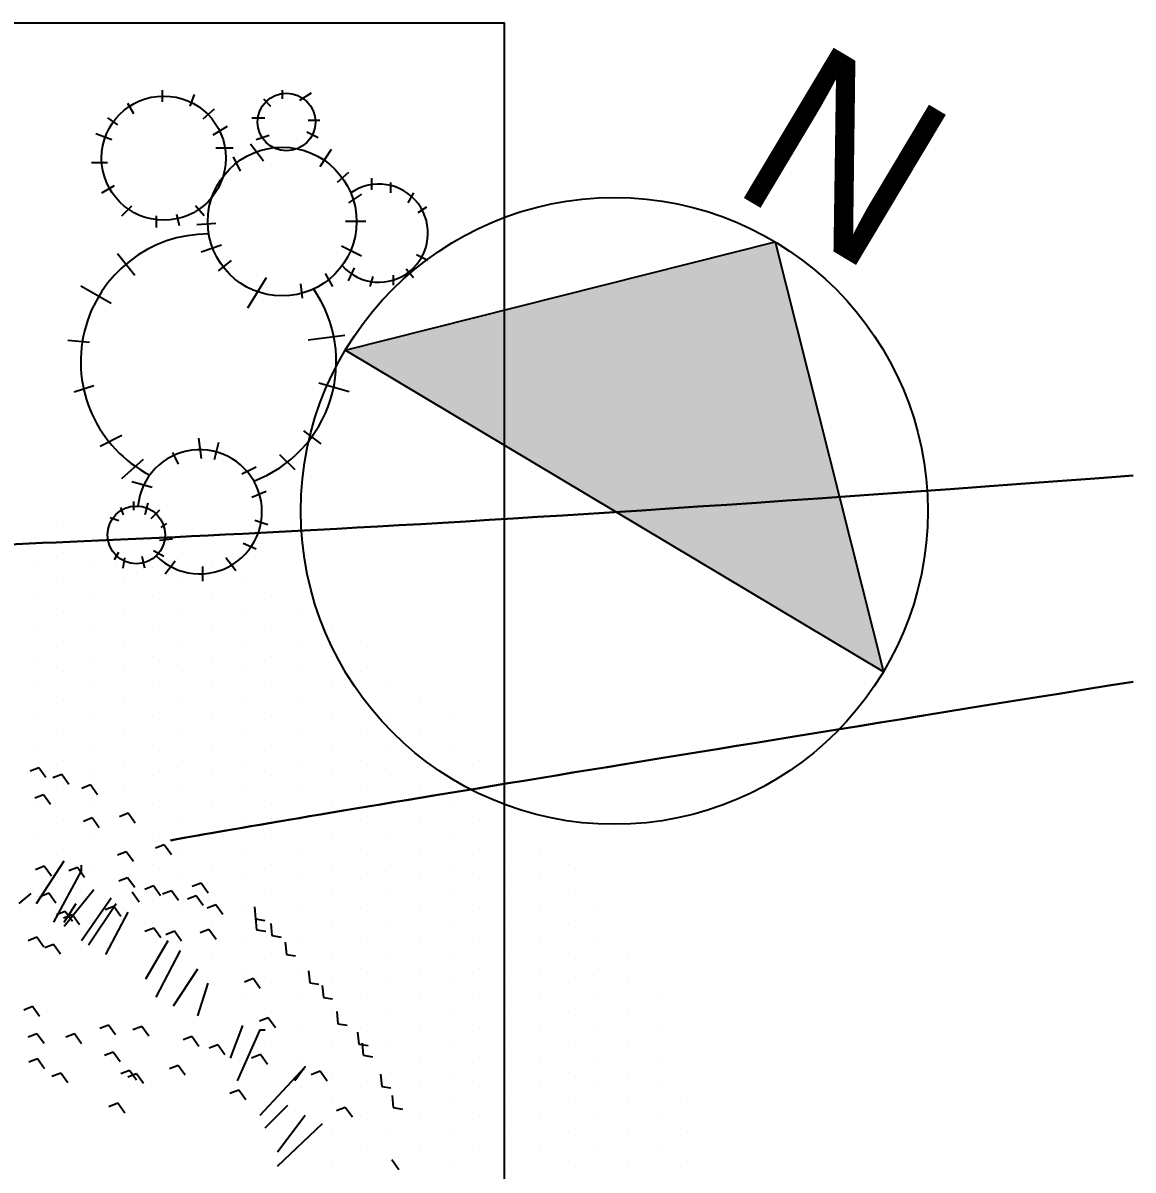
# Model space of a CAD drawing. Header units: millimetres. Extents: x 0 to 77.1, y -22.3 to 58.9.
# Drawn here: x 37.786 to 40.228, y -8.209 to -5.685 of the extents above; entities that cross this region are included whole.
import ezdxf

# ---------------------------------------------------------------- set-up
doc = ezdxf.new("R2010")
doc.units = ezdxf.units.MM
doc.layers.add('0 1 Sombreado', color=7, linetype='Continuous', lineweight=5, true_color=0xd6d6d6)
doc.layers.add('01 Curvas', color=7, linetype='Continuous', lineweight=30, true_color=0x000000)
for name, color, linetype in [('AMBIENTACION', 1, 'Continuous'), ('ARBOL', 3, 'Continuous'), ('pisos', 1, 'Continuous')]:
    doc.layers.add(name, color=color, linetype=linetype)

# ---------------------------------------------------------------- blocks, each defined once
blk = doc.blocks.new('44')
at = {"color": 68}
for p, q in [((4954.3212, 1414.5102), (4954.2633, 1414.5642)), ((4954.3212, 1414.5102), (4954.2633, 1414.5642)), ((4954.2716, 1414.4208), (4954.3212, 1414.5102)), ((4954.132, 1414.3783), (4954.0741, 1414.4322)), ((4954.132, 1414.3783), (4954.0741, 1414.4322)), ((4954.0825, 1414.2889), (4954.132, 1414.3783)), ((4954.0825, 1414.2889), (4954.132, 1414.3783)), ((4954.3517, 1414.3123), (4954.2938, 1414.3663)), ((4954.3517, 1414.3123), (4954.2938, 1414.3663)), ((4954.3022, 1414.2229), (4954.3517, 1414.3123)), ((4954.3022, 1414.2229), (4954.3517, 1414.3123)), ((4953.5914, 1414.1135), (4953.5336, 1414.1675)), ((4953.5914, 1414.1135), (4953.5336, 1414.1675)), ((4953.5419, 1414.0241), (4953.5914, 1414.1135)), ((4953.5419, 1414.0241), (4953.5914, 1414.1135)), ((4954.3761, 1414.0558), (4954.3182, 1414.1097)), ((4954.3761, 1414.0558), (4954.3182, 1414.1097)), ((4953.0238, 1413.9143), (4952.9659, 1413.9682)), ((4953.0238, 1413.9143), (4952.9659, 1413.9682)), ((4953.4022, 1413.9816), (4953.3444, 1414.0355)), ((4953.4022, 1413.9816), (4953.3444, 1414.0355)), ((4953.3527, 1413.8921), (4953.4022, 1413.9816)), ((4953.3527, 1413.8921), (4953.4022, 1413.9816)), ((4954.132, 1413.9238), (4954.0741, 1413.9778)), ((4954.3266, 1413.9663), (4954.3761, 1414.0558)), ((4954.3266, 1413.9663), (4954.3761, 1414.0558)), ((4952.9742, 1413.8249), (4953.0238, 1413.9143)), ((4952.9742, 1413.8249), (4953.0238, 1413.9143)), ((4953.7013, 1413.857), (4953.6434, 1413.9109)), ((4953.7013, 1413.857), (4953.6434, 1413.9109)), ((4954.0825, 1413.8344), (4954.132, 1413.9238)), ((4953.03, 1413.7617), (4952.9721, 1413.8156)), ((4953.03, 1413.7617), (4952.9721, 1413.8156)), ((4953.3229, 1413.791), (4953.2651, 1413.8449)), ((4953.3229, 1413.791), (4953.2651, 1413.8449)), ((4953.3229, 1413.725), (4953.2651, 1413.779)), ((4953.3229, 1413.725), (4953.2651, 1413.779)), ((4953.2734, 1413.7015), (4953.3229, 1413.791)), ((4953.6517, 1413.7675), (4953.7013, 1413.857)), ((4953.6517, 1413.7675), (4953.7013, 1413.857)), ((4952.9805, 1413.6722), (4953.03, 1413.7617)), ((4952.9805, 1413.6722), (4953.03, 1413.7617)), ((4953.2734, 1413.6356), (4953.3229, 1413.725)), ((4954.2968, 1413.6673), (4954.2389, 1413.7212)), ((4954.2968, 1413.6673), (4954.2389, 1413.7212)), ((4953.9977, 1413.5426), (4953.9399, 1413.5966)), ((4953.9977, 1413.5426), (4953.9399, 1413.5966)), ((4954.2472, 1413.5778), (4954.2968, 1413.6673)), ((4953.5365, 1413.4391), (4953.4786, 1413.4931)), ((4953.5365, 1413.4391), (4953.4786, 1413.4931)), ((4953.805, 1413.4391), (4953.7472, 1413.4931)), ((4953.805, 1413.4391), (4953.7472, 1413.4931)), ((4953.9482, 1413.4532), (4953.9977, 1413.5426)), ((4953.9482, 1413.4532), (4953.9977, 1413.5426)), ((4953.487, 1413.3497), (4953.5365, 1413.4391)), ((4953.487, 1413.3497), (4953.5365, 1413.4391)), ((4953.7555, 1413.3497), (4953.805, 1413.4391)), ((4953.7555, 1413.3497), (4953.805, 1413.4391)), ((4952.0784, 1413.2425), (4952.0206, 1413.2965)), ((4952.0784, 1413.2425), (4952.0206, 1413.2965)), ((4952.4263, 1413.2792), (4952.3684, 1413.3331)), ((4952.4263, 1413.2792), (4952.3684, 1413.3331)), ((4953.6614, 1413.2626), (4953.7109, 1413.3521)), ((4953.6614, 1413.2626), (4953.7109, 1413.3521)), ((4954.1869, 1413.2788), (4954.1291, 1413.3327)), ((4952.0289, 1413.1531), (4952.0784, 1413.2425)), ((4952.0289, 1413.1531), (4952.0784, 1413.2425)), ((4952.3768, 1413.1897), (4952.4263, 1413.2792)), ((4952.3768, 1413.1897), (4952.4263, 1413.2792)), ((4953.8355, 1413.2119), (4953.7777, 1413.2658)), ((4953.8355, 1413.2119), (4953.7777, 1413.2658)), ((4953.786, 1413.1225), (4953.8355, 1413.2119)), ((4953.786, 1413.1225), (4953.8355, 1413.2119)), ((4954.1374, 1413.1893), (4954.1869, 1413.2788)), ((4952.6155, 1413.0519), (4952.5576, 1413.1059)), ((4952.6155, 1413.0519), (4952.5576, 1413.1059)), ((4953.5156, 1413.0589), (4953.4578, 1413.1128)), ((4953.5156, 1413.0589), (4953.4578, 1413.1128)), ((4953.8635, 1413.0589), (4953.8056, 1413.1128)), ((4953.8635, 1413.0589), (4953.8056, 1413.1128)), ((4952.5659, 1412.9625), (4952.6155, 1413.0519)), ((4952.5659, 1412.9625), (4952.6155, 1413.0519)), ((4953.4661, 1412.9694), (4953.5156, 1413.0589)), ((4953.4661, 1412.9694), (4953.5156, 1413.0589)), ((4953.8139, 1412.9694), (4953.8635, 1413.0589)), ((4952.4263, 1412.92), (4952.3684, 1412.9739)), ((4952.4263, 1412.92), (4952.3684, 1412.9739)), ((4952.3768, 1412.8306), (4952.4263, 1412.92)), ((4952.3768, 1412.8306), (4952.4263, 1412.92)), ((4953.567, 1412.8894), (4953.5092, 1412.9433)), ((4953.567, 1412.8894), (4953.5092, 1412.9433)), ((4953.9149, 1412.8527), (4953.857, 1412.9067)), ((4953.9149, 1412.8527), (4953.857, 1412.9067)), ((4954.0282, 1412.8609), (4953.9704, 1412.9149)), ((4952.7253, 1412.7954), (4952.6675, 1412.8493)), ((4952.7253, 1412.7954), (4952.6675, 1412.8493)), ((4953.5175, 1412.7999), (4953.567, 1412.8894)), ((4953.5175, 1412.7999), (4953.567, 1412.8894)), ((4953.8653, 1412.7633), (4953.9149, 1412.8527)), ((4953.8653, 1412.7633), (4953.9149, 1412.8527)), ((4953.9787, 1412.7715), (4954.0282, 1412.8609)), ((4952.054, 1412.7001), (4951.9962, 1412.754)), ((4952.054, 1412.7001), (4951.9962, 1412.754)), ((4952.3469, 1412.7294), (4952.2891, 1412.7834)), ((4952.3469, 1412.7294), (4952.2891, 1412.7834)), ((4952.3469, 1412.6634), (4952.2891, 1412.7174)), ((4952.3469, 1412.6634), (4952.2891, 1412.7174)), ((4952.2974, 1412.64), (4952.3469, 1412.7294)), ((4952.6758, 1412.706), (4952.7253, 1412.7954)), ((4952.6758, 1412.706), (4952.7253, 1412.7954)), ((4953.9184, 1412.6704), (4953.8605, 1412.7243)), ((4953.9184, 1412.6704), (4953.8605, 1412.7243)), ((4952.0045, 1412.6107), (4952.054, 1412.7001)), ((4952.0045, 1412.6107), (4952.054, 1412.7001)), ((4952.2974, 1412.574), (4952.3469, 1412.6634)), ((4953.7048, 1412.6337), (4953.6469, 1412.6877)), ((4953.6553, 1412.5443), (4953.7048, 1412.6337)), ((4953.8689, 1412.5809), (4953.9184, 1412.6704)), ((4953.8689, 1412.5809), (4953.9184, 1412.6704)), ((4952.5605, 1412.3776), (4952.5027, 1412.4315)), ((4952.5605, 1412.3776), (4952.5027, 1412.4315)), ((4952.829, 1412.3776), (4952.7712, 1412.4315)), ((4952.829, 1412.3776), (4952.7712, 1412.4315)), ((4952.511, 1412.2881), (4952.5605, 1412.3776)), ((4952.511, 1412.2881), (4952.5605, 1412.3776)), ((4952.7795, 1412.2881), (4952.829, 1412.3776)), ((4952.7795, 1412.2881), (4952.829, 1412.3776)), ((4953.9618, 1412.322), (4953.8737, 1412.2701)), ((4954.0412, 1412.3701), (4953.9531, 1412.3182)), ((4954.0412, 1412.3701), (4953.9531, 1412.3182)), ((4953.8737, 1412.2701), (4953.8962, 1412.1943)), ((4953.8737, 1412.2701), (4953.8962, 1412.1943)), ((4953.9531, 1412.3182), (4953.9756, 1412.2424)), ((4953.9531, 1412.3182), (4953.9756, 1412.2424)), ((4952.8596, 1412.1503), (4952.8017, 1412.2043)), ((4952.8596, 1412.1503), (4952.8017, 1412.2043)), ((4952.81, 1412.0609), (4952.8596, 1412.1503)), ((4952.81, 1412.0609), (4952.8596, 1412.1503)), ((4953.4912, 1412.1206), (4953.4334, 1412.1745)), ((4953.4912, 1412.1206), (4953.4334, 1412.1745)), ((4953.9729, 1412.1856), (4953.8848, 1412.1337)), ((4953.9729, 1412.1856), (4953.8848, 1412.1337)), ((4953.8848, 1412.1337), (4953.9073, 1412.0579)), ((4953.8848, 1412.1337), (4953.9073, 1412.0579)), ((4953.4417, 1412.0312), (4953.4912, 1412.1206)), ((4953.8824, 1412.0074), (4953.7943, 1411.9555)), ((4953.8824, 1412.0074), (4953.7943, 1411.9555)), ((4953.7943, 1411.9555), (4953.8168, 1411.8796)), ((4953.7943, 1411.9555), (4953.8168, 1411.8796)), ((4952.591, 1411.8278), (4952.5332, 1411.8817)), ((4952.591, 1411.8278), (4952.5332, 1411.8817)), ((4952.9389, 1411.7912), (4952.881, 1411.8451)), ((4952.9389, 1411.7912), (4952.881, 1411.8451)), ((4953.2471, 1411.864), (4953.1893, 1411.918)), ((4953.2471, 1411.864), (4953.1893, 1411.918)), ((4953.1976, 1411.7746), (4953.2471, 1411.864)), ((4953.1976, 1411.7746), (4953.2471, 1411.864)), ((4952.5415, 1411.7384), (4952.591, 1411.8278)), ((4952.5415, 1411.7384), (4952.591, 1411.8278)), ((4952.8894, 1411.7017), (4952.9389, 1411.7912)), ((4952.8894, 1411.7017), (4952.9389, 1411.7912)), ((4953.7511, 1411.7276), (4953.663, 1411.6756)), ((4953.7511, 1411.7276), (4953.663, 1411.6756)), ((4953.663, 1411.6756), (4953.6854, 1411.5998)), ((4953.663, 1411.6756), (4953.6854, 1411.5998)), ((4953.6887, 1411.5707), (4953.6007, 1411.5188)), ((4953.6887, 1411.5707), (4953.6007, 1411.5188)), ((4953.6007, 1411.5188), (4953.6231, 1411.4429)), ((4953.6007, 1411.5188), (4953.6231, 1411.4429)), ((4953.5411, 1411.3657), (4953.453, 1411.3138)), ((4953.5411, 1411.3657), (4953.453, 1411.3138)), ((4953.0274, 1411.2776), (4952.9696, 1411.3316)), ((4952.9779, 1411.1882), (4953.0274, 1411.2776)), ((4952.9779, 1411.1882), (4953.0274, 1411.2776)), ((4953.453, 1411.3138), (4953.4755, 1411.238)), ((4953.453, 1411.3138), (4953.4755, 1411.238)), ((4953.461, 1411.1331), (4953.3729, 1411.0812)), ((4953.461, 1411.1331), (4953.3729, 1411.0812)), ((4953.3729, 1411.0812), (4953.3953, 1411.0053)), ((4953.3729, 1411.0812), (4953.3953, 1411.0053)), ((4952.8443, 1410.9551), (4952.7865, 1411.009)), ((4952.8443, 1410.9551), (4952.7865, 1411.009)), ((4953.3934, 1411.0582), (4953.3054, 1411.0063)), ((4953.3934, 1411.0582), (4953.3054, 1411.0063)), ((4953.3054, 1411.0063), (4953.3278, 1410.9305)), ((4953.3054, 1411.0063), (4953.3278, 1410.9305)), ((4952.7948, 1410.8657), (4952.8443, 1410.9551)), ((4953.2228, 1410.806), (4953.1347, 1410.7541)), ((4953.2228, 1410.806), (4953.1347, 1410.7541)), ((4953.1347, 1410.7541), (4953.1572, 1410.6783)), ((4953.1347, 1410.7541), (4953.1572, 1410.6783)), ((4953.1033, 1410.642), (4953.0152, 1410.5901)), ((4953.1033, 1410.642), (4953.0152, 1410.5901)), ((4953.0152, 1410.5901), (4953.0377, 1410.5143)), ((4953.0152, 1410.5901), (4953.0377, 1410.5143)), ((4952.5629, 1410.3232), (4952.6124, 1410.4127)), ((4952.5629, 1410.3232), (4952.6124, 1410.4127))]:
    blk.add_line(p, q, dxfattribs=at)
at = {"color": 66}
for p, q in [((4952.4812, 1413.697), (4952.4233, 1413.7509)), ((4952.4812, 1413.697), (4952.4233, 1413.7509)), ((4952.4317, 1413.6076), (4952.4812, 1413.697)), ((4952.292, 1413.5651), (4952.2342, 1413.619)), ((4952.292, 1413.5651), (4952.2342, 1413.619)), ((4952.1028, 1413.4698), (4952.045, 1413.5237)), ((4952.2425, 1413.4756), (4952.292, 1413.5651)), ((4952.2425, 1413.4756), (4952.292, 1413.5651)), ((4952.0533, 1413.3803), (4952.1028, 1413.4698)), ((4952.0533, 1413.3803), (4952.1028, 1413.4698))]:
    blk.add_line(p, q, dxfattribs=at)
blk = doc.blocks.new('45')
at = {"layer": 'ARBOL', "color": 8}
for p, q in [((4649.0264, 1803.5979), (4649.0264, 1803.5979)), ((4649.0889, 1803.5979), (4649.0889, 1803.5979)), ((4649.1514, 1803.5979), (4649.1514, 1803.5979)), ((4649.2139, 1803.5979), (4649.2139, 1803.5979)), ((4649.2764, 1803.5979), (4649.2764, 1803.5979)), ((4649.3389, 1803.5979), (4649.3389, 1803.5979)), ((4649.4014, 1803.5979), (4649.4014, 1803.5979)), ((4649.4639, 1803.5979), (4649.4639, 1803.5979)), ((4649.5264, 1803.5979), (4649.5264, 1803.5979)), ((4649.5889, 1803.5979), (4649.5889, 1803.5979)), ((4649.6514, 1803.5979), (4649.6514, 1803.5979)), ((4648.9952, 1803.5354), (4648.9952, 1803.5354)), ((4649.0577, 1803.5354), (4649.0577, 1803.5354)), ((4649.1202, 1803.5354), (4649.1202, 1803.5354)), ((4649.1827, 1803.5354), (4649.1827, 1803.5354)), ((4649.2452, 1803.5354), (4649.2452, 1803.5354)), ((4649.3077, 1803.5354), (4649.3077, 1803.5354)), ((4649.3702, 1803.5354), (4649.3702, 1803.5354)), ((4649.4327, 1803.5354), (4649.4327, 1803.5354)), ((4649.4952, 1803.5354), (4649.4952, 1803.5354)), ((4649.5577, 1803.5354), (4649.5577, 1803.5354)), ((4649.6202, 1803.5354), (4649.6202, 1803.5354)), ((4649.6827, 1803.5354), (4649.6827, 1803.5354)), ((4648.9639, 1803.4729), (4648.9639, 1803.4729)), ((4649.0264, 1803.4729), (4649.0264, 1803.4729)), ((4649.0889, 1803.4729), (4649.0889, 1803.4729)), ((4649.1514, 1803.4729), (4649.1514, 1803.4729)), ((4649.2139, 1803.4729), (4649.2139, 1803.4729)), ((4649.2764, 1803.4729), (4649.2764, 1803.4729)), ((4649.3389, 1803.4729), (4649.3389, 1803.4729)), ((4649.4014, 1803.4729), (4649.4014, 1803.4729)), ((4649.4639, 1803.4729), (4649.4639, 1803.4729)), ((4649.5264, 1803.4729), (4649.5264, 1803.4729)), ((4649.5889, 1803.4729), (4649.5889, 1803.4729)), ((4649.6514, 1803.4729), (4649.6514, 1803.4729)), ((4648.8702, 1803.4104), (4648.8702, 1803.4104)), ((4648.9327, 1803.4104), (4648.9327, 1803.4104)), ((4648.9952, 1803.4104), (4648.9952, 1803.4104)), ((4649.0577, 1803.4104), (4649.0577, 1803.4104)), ((4649.1202, 1803.4104), (4649.1202, 1803.4104)), ((4649.1827, 1803.4104), (4649.1827, 1803.4104)), ((4649.2452, 1803.4104), (4649.2452, 1803.4104)), ((4649.3077, 1803.4104), (4649.3077, 1803.4104)), ((4649.3702, 1803.4104), (4649.3702, 1803.4104)), ((4649.4327, 1803.4104), (4649.4327, 1803.4104)), ((4649.4952, 1803.4104), (4649.4952, 1803.4104)), ((4649.5577, 1803.4104), (4649.5577, 1803.4104)), ((4649.6202, 1803.4104), (4649.6202, 1803.4104)), ((4648.8389, 1803.3479), (4648.8389, 1803.3479)), ((4648.9014, 1803.3479), (4648.9014, 1803.3479)), ((4648.9639, 1803.3479), (4648.9639, 1803.3479)), ((4649.0264, 1803.3479), (4649.0264, 1803.3479)), ((4649.0889, 1803.3479), (4649.0889, 1803.3479)), ((4649.1514, 1803.3479), (4649.1514, 1803.3479)), ((4649.2139, 1803.3479), (4649.2139, 1803.3479)), ((4649.2764, 1803.3479), (4649.2764, 1803.3479)), ((4649.3389, 1803.3479), (4649.3389, 1803.3479)), ((4649.4014, 1803.3479), (4649.4014, 1803.3479)), ((4649.4639, 1803.3479), (4649.4639, 1803.3479)), ((4649.5264, 1803.3479), (4649.5264, 1803.3479)), ((4649.5889, 1803.3479), (4649.5889, 1803.3479)), ((4649.6514, 1803.3479), (4649.6514, 1803.3479)), ((4648.8077, 1803.2854), (4648.8077, 1803.2854)), ((4648.8702, 1803.2854), (4648.8702, 1803.2854)), ((4648.9327, 1803.2854), (4648.9327, 1803.2854)), ((4648.9952, 1803.2854), (4648.9952, 1803.2854)), ((4649.0577, 1803.2854), (4649.0577, 1803.2854)), ((4649.1202, 1803.2854), (4649.1202, 1803.2854)), ((4649.1827, 1803.2854), (4649.1827, 1803.2854)), ((4649.2452, 1803.2854), (4649.2452, 1803.2854)), ((4649.3077, 1803.2854), (4649.3077, 1803.2854)), ((4649.3702, 1803.2854), (4649.3702, 1803.2854)), ((4649.4327, 1803.2854), (4649.4327, 1803.2854)), ((4649.4952, 1803.2854), (4649.4952, 1803.2854)), ((4649.5577, 1803.2854), (4649.5577, 1803.2854)), ((4649.6202, 1803.2854), (4649.6202, 1803.2854)), ((4648.7139, 1803.2229), (4648.7139, 1803.2229)), ((4648.7764, 1803.2229), (4648.7764, 1803.2229)), ((4648.8389, 1803.2229), (4648.8389, 1803.2229)), ((4648.9014, 1803.2229), (4648.9014, 1803.2229)), ((4648.9639, 1803.2229), (4648.9639, 1803.2229)), ((4649.0264, 1803.2229), (4649.0264, 1803.2229)), ((4649.0889, 1803.2229), (4649.0889, 1803.2229)), ((4649.1514, 1803.2229), (4649.1514, 1803.2229)), ((4649.2139, 1803.2229), (4649.2139, 1803.2229)), ((4649.2764, 1803.2229), (4649.2764, 1803.2229)), ((4649.3389, 1803.2229), (4649.3389, 1803.2229)), ((4649.4014, 1803.2229), (4649.4014, 1803.2229)), ((4649.4639, 1803.2229), (4649.4639, 1803.2229)), ((4649.5264, 1803.2229), (4649.5264, 1803.2229)), ((4649.5889, 1803.2229), (4649.5889, 1803.2229)), ((4648.6202, 1803.1604), (4648.6202, 1803.1604)), ((4648.6827, 1803.1604), (4648.6827, 1803.1604)), ((4648.7452, 1803.1604), (4648.7452, 1803.1604)), ((4648.8077, 1803.1604), (4648.8077, 1803.1604)), ((4648.8702, 1803.1604), (4648.8702, 1803.1604)), ((4648.9327, 1803.1604), (4648.9327, 1803.1604)), ((4648.9952, 1803.1604), (4648.9952, 1803.1604)), ((4649.0577, 1803.1604), (4649.0577, 1803.1604)), ((4649.1202, 1803.1604), (4649.1202, 1803.1604)), ((4649.1827, 1803.1604), (4649.1827, 1803.1604)), ((4649.2452, 1803.1604), (4649.2452, 1803.1604)), ((4649.3077, 1803.1604), (4649.3077, 1803.1604)), ((4649.3702, 1803.1604), (4649.3702, 1803.1604)), ((4649.4327, 1803.1604), (4649.4327, 1803.1604)), ((4649.4952, 1803.1604), (4649.4952, 1803.1604)), ((4649.5577, 1803.1604), (4649.5577, 1803.1604)), ((4648.5889, 1803.0979), (4648.5889, 1803.0979)), ((4648.6514, 1803.0979), (4648.6514, 1803.0979)), ((4648.7139, 1803.0979), (4648.7139, 1803.0979)), ((4648.7764, 1803.0979), (4648.7764, 1803.0979)), ((4648.8389, 1803.0979), (4648.8389, 1803.0979)), ((4648.9014, 1803.0979), (4648.9014, 1803.0979)), ((4648.9639, 1803.0979), (4648.9639, 1803.0979)), ((4649.0264, 1803.0979), (4649.0264, 1803.0979)), ((4649.0889, 1803.0979), (4649.0889, 1803.0979)), ((4649.1514, 1803.0979), (4649.1514, 1803.0979)), ((4649.2139, 1803.0979), (4649.2139, 1803.0979)), ((4649.2764, 1803.0979), (4649.2764, 1803.0979)), ((4649.3389, 1803.0979), (4649.3389, 1803.0979)), ((4649.4014, 1803.0979), (4649.4014, 1803.0979)), ((4649.4639, 1803.0979), (4649.4639, 1803.0979)), ((4649.5264, 1803.0979), (4649.5264, 1803.0979)), ((4648.4952, 1803.0354), (4648.4952, 1803.0354)), ((4648.5577, 1803.0354), (4648.5577, 1803.0354)), ((4648.6202, 1803.0354), (4648.6202, 1803.0354)), ((4648.6827, 1803.0354), (4648.6827, 1803.0354)), ((4648.7452, 1803.0354), (4648.7452, 1803.0354)), ((4648.8077, 1803.0354), (4648.8077, 1803.0354)), ((4648.8702, 1803.0354), (4648.8702, 1803.0354)), ((4648.9327, 1803.0354), (4648.9327, 1803.0354)), ((4648.9952, 1803.0354), (4648.9952, 1803.0354)), ((4649.0577, 1803.0354), (4649.0577, 1803.0354)), ((4649.1202, 1803.0354), (4649.1202, 1803.0354)), ((4649.1827, 1803.0354), (4649.1827, 1803.0354)), ((4649.2452, 1803.0354), (4649.2452, 1803.0354)), ((4649.3077, 1803.0354), (4649.3077, 1803.0354)), ((4649.3702, 1803.0354), (4649.3702, 1803.0354)), ((4649.4327, 1803.0354), (4649.4327, 1803.0354)), ((4649.4952, 1803.0354), (4649.4952, 1803.0354)), ((4648.3389, 1802.9729), (4648.3389, 1802.9729)), ((4648.4014, 1802.9729), (4648.4014, 1802.9729)), ((4648.4639, 1802.9729), (4648.4639, 1802.9729)), ((4648.5264, 1802.9729), (4648.5264, 1802.9729)), ((4648.5889, 1802.9729), (4648.5889, 1802.9729)), ((4648.6514, 1802.9729), (4648.6514, 1802.9729)), ((4648.7139, 1802.9729), (4648.7139, 1802.9729)), ((4648.7764, 1802.9729), (4648.7764, 1802.9729)), ((4648.8389, 1802.9729), (4648.8389, 1802.9729)), ((4648.9014, 1802.9729), (4648.9014, 1802.9729)), ((4648.9639, 1802.9729), (4648.9639, 1802.9729)), ((4649.0264, 1802.9729), (4649.0264, 1802.9729)), ((4649.0889, 1802.9729), (4649.0889, 1802.9729)), ((4649.1514, 1802.9729), (4649.1514, 1802.9729)), ((4649.2139, 1802.9729), (4649.2139, 1802.9729)), ((4649.2764, 1802.9729), (4649.2764, 1802.9729)), ((4649.3389, 1802.9729), (4649.3389, 1802.9729)), ((4649.4014, 1802.9729), (4649.4014, 1802.9729)), ((4649.4639, 1802.9729), (4649.4639, 1802.9729)), ((4648.3702, 1802.9104), (4648.3702, 1802.9104)), ((4648.4327, 1802.9104), (4648.4327, 1802.9104)), ((4648.4952, 1802.9104), (4648.4952, 1802.9104)), ((4648.5577, 1802.9104), (4648.5577, 1802.9104)), ((4648.6202, 1802.9104), (4648.6202, 1802.9104)), ((4648.6827, 1802.9104), (4648.6827, 1802.9104)), ((4648.7452, 1802.9104), (4648.7452, 1802.9104)), ((4648.8077, 1802.9104), (4648.8077, 1802.9104)), ((4648.8702, 1802.9104), (4648.8702, 1802.9104)), ((4648.9327, 1802.9104), (4648.9327, 1802.9104)), ((4648.9952, 1802.9104), (4648.9952, 1802.9104)), ((4649.0577, 1802.9104), (4649.0577, 1802.9104)), ((4649.1202, 1802.9104), (4649.1202, 1802.9104)), ((4649.1827, 1802.9104), (4649.1827, 1802.9104)), ((4649.2452, 1802.9104), (4649.2452, 1802.9104)), ((4649.3077, 1802.9104), (4649.3077, 1802.9104)), ((4649.3702, 1802.9104), (4649.3702, 1802.9104)), ((4649.4327, 1802.9104), (4649.4327, 1802.9104)), ((4648.3389, 1802.8479), (4648.3389, 1802.8479)), ((4648.4014, 1802.8479), (4648.4014, 1802.8479)), ((4648.4639, 1802.8479), (4648.4639, 1802.8479)), ((4648.5264, 1802.8479), (4648.5264, 1802.8479)), ((4648.5889, 1802.8479), (4648.5889, 1802.8479)), ((4648.6514, 1802.8479), (4648.6514, 1802.8479)), ((4648.7139, 1802.8479), (4648.7139, 1802.8479)), ((4648.7764, 1802.8479), (4648.7764, 1802.8479)), ((4648.8389, 1802.8479), (4648.8389, 1802.8479)), ((4648.9014, 1802.8479), (4648.9014, 1802.8479)), ((4648.9639, 1802.8479), (4648.9639, 1802.8479)), ((4649.0264, 1802.8479), (4649.0264, 1802.8479)), ((4649.0889, 1802.8479), (4649.0889, 1802.8479)), ((4649.1514, 1802.8479), (4649.1514, 1802.8479)), ((4649.2139, 1802.8479), (4649.2139, 1802.8479)), ((4649.2764, 1802.8479), (4649.2764, 1802.8479)), ((4649.3389, 1802.8479), (4649.3389, 1802.8479)), ((4648.3702, 1802.7854), (4648.3702, 1802.7854)), ((4648.4327, 1802.7854), (4648.4327, 1802.7854)), ((4648.4952, 1802.7854), (4648.4952, 1802.7854)), ((4648.5577, 1802.7854), (4648.5577, 1802.7854)), ((4648.6202, 1802.7854), (4648.6202, 1802.7854)), ((4648.6827, 1802.7854), (4648.6827, 1802.7854)), ((4648.7452, 1802.7854), (4648.7452, 1802.7854)), ((4648.8077, 1802.7854), (4648.8077, 1802.7854)), ((4648.8702, 1802.7854), (4648.8702, 1802.7854)), ((4648.9327, 1802.7854), (4648.9327, 1802.7854)), ((4648.9952, 1802.7854), (4648.9952, 1802.7854)), ((4649.0577, 1802.7854), (4649.0577, 1802.7854)), ((4649.1202, 1802.7854), (4649.1202, 1802.7854)), ((4649.1827, 1802.7854), (4649.1827, 1802.7854)), ((4649.2452, 1802.7854), (4649.2452, 1802.7854)), ((4649.3077, 1802.7854), (4649.3077, 1802.7854)), ((4648.3389, 1802.7229), (4648.3389, 1802.7229)), ((4648.4014, 1802.7229), (4648.4014, 1802.7229)), ((4648.4639, 1802.7229), (4648.4639, 1802.7229)), ((4648.5264, 1802.7229), (4648.5264, 1802.7229)), ((4648.5889, 1802.7229), (4648.5889, 1802.7229)), ((4648.6514, 1802.7229), (4648.6514, 1802.7229)), ((4648.7139, 1802.7229), (4648.7139, 1802.7229)), ((4648.7764, 1802.7229), (4648.7764, 1802.7229)), ((4648.8389, 1802.7229), (4648.8389, 1802.7229)), ((4648.9014, 1802.7229), (4648.9014, 1802.7229)), ((4648.9639, 1802.7229), (4648.9639, 1802.7229)), ((4649.0264, 1802.7229), (4649.0264, 1802.7229)), ((4649.0889, 1802.7229), (4649.0889, 1802.7229)), ((4649.1514, 1802.7229), (4649.1514, 1802.7229)), ((4649.2139, 1802.7229), (4649.2139, 1802.7229)), ((4649.2764, 1802.7229), (4649.2764, 1802.7229)), ((4648.3702, 1802.6604), (4648.3702, 1802.6604)), ((4648.4327, 1802.6604), (4648.4327, 1802.6604)), ((4648.4952, 1802.6604), (4648.4952, 1802.6604)), ((4648.5577, 1802.6604), (4648.5577, 1802.6604)), ((4648.6202, 1802.6604), (4648.6202, 1802.6604)), ((4648.6827, 1802.6604), (4648.6827, 1802.6604)), ((4648.7452, 1802.6604), (4648.7452, 1802.6604)), ((4648.8077, 1802.6604), (4648.8077, 1802.6604)), ((4648.8702, 1802.6604), (4648.8702, 1802.6604)), ((4648.9327, 1802.6604), (4648.9327, 1802.6604)), ((4648.9952, 1802.6604), (4648.9952, 1802.6604)), ((4649.0577, 1802.6604), (4649.0577, 1802.6604)), ((4649.1202, 1802.6604), (4649.1202, 1802.6604)), ((4649.1827, 1802.6604), (4649.1827, 1802.6604)), ((4648.3389, 1802.5979), (4648.3389, 1802.5979)), ((4648.4014, 1802.5979), (4648.4014, 1802.5979)), ((4648.4639, 1802.5979), (4648.4639, 1802.5979)), ((4648.5264, 1802.5979), (4648.5264, 1802.5979)), ((4648.5889, 1802.5979), (4648.5889, 1802.5979)), ((4648.6514, 1802.5979), (4648.6514, 1802.5979)), ((4648.7139, 1802.5979), (4648.7139, 1802.5979)), ((4648.7764, 1802.5979), (4648.7764, 1802.5979)), ((4648.8389, 1802.5979), (4648.8389, 1802.5979)), ((4648.9014, 1802.5979), (4648.9014, 1802.5979)), ((4648.9639, 1802.5979), (4648.9639, 1802.5979)), ((4649.0264, 1802.5979), (4649.0264, 1802.5979)), ((4649.0889, 1802.5979), (4649.0889, 1802.5979)), ((4649.1514, 1802.5979), (4649.1514, 1802.5979)), ((4648.3702, 1802.5354), (4648.3702, 1802.5354)), ((4648.4327, 1802.5354), (4648.4327, 1802.5354)), ((4648.4952, 1802.5354), (4648.4952, 1802.5354)), ((4648.5577, 1802.5354), (4648.5577, 1802.5354)), ((4648.6202, 1802.5354), (4648.6202, 1802.5354)), ((4648.6827, 1802.5354), (4648.6827, 1802.5354)), ((4648.7452, 1802.5354), (4648.7452, 1802.5354)), ((4648.8077, 1802.5354), (4648.8077, 1802.5354)), ((4648.8702, 1802.5354), (4648.8702, 1802.5354)), ((4648.9327, 1802.5354), (4648.9327, 1802.5354)), ((4648.9952, 1802.5354), (4648.9952, 1802.5354)), ((4649.0577, 1802.5354), (4649.0577, 1802.5354)), ((4648.3389, 1802.4729), (4648.3389, 1802.4729)), ((4648.4014, 1802.4729), (4648.4014, 1802.4729)), ((4648.4639, 1802.4729), (4648.4639, 1802.4729)), ((4648.5264, 1802.4729), (4648.5264, 1802.4729)), ((4648.5889, 1802.4729), (4648.5889, 1802.4729)), ((4648.6514, 1802.4729), (4648.6514, 1802.4729)), ((4648.7139, 1802.4729), (4648.7139, 1802.4729)), ((4648.7764, 1802.4729), (4648.7764, 1802.4729)), ((4648.8389, 1802.4729), (4648.8389, 1802.4729)), ((4648.9014, 1802.4729), (4648.9014, 1802.4729)), ((4648.9639, 1802.4729), (4648.9639, 1802.4729)), ((4648.3702, 1802.4104), (4648.3702, 1802.4104)), ((4648.4327, 1802.4104), (4648.4327, 1802.4104)), ((4648.4952, 1802.4104), (4648.4952, 1802.4104)), ((4648.5577, 1802.4104), (4648.5577, 1802.4104)), ((4648.6202, 1802.4104), (4648.6202, 1802.4104)), ((4648.6827, 1802.4104), (4648.6827, 1802.4104)), ((4648.7452, 1802.4104), (4648.7452, 1802.4104)), ((4648.8077, 1802.4104), (4648.8077, 1802.4104)), ((4648.8702, 1802.4104), (4648.8702, 1802.4104)), ((4648.3389, 1802.3479), (4648.3389, 1802.3479)), ((4648.4014, 1802.3479), (4648.4014, 1802.3479)), ((4648.4639, 1802.3479), (4648.4639, 1802.3479)), ((4648.5264, 1802.3479), (4648.5264, 1802.3479)), ((4648.5889, 1802.3479), (4648.5889, 1802.3479)), ((4648.6514, 1802.3479), (4648.6514, 1802.3479)), ((4648.7139, 1802.3479), (4648.7139, 1802.3479)), ((4648.7764, 1802.3479), (4648.7764, 1802.3479)), ((4648.3702, 1802.2854), (4648.3702, 1802.2854)), ((4648.4327, 1802.2854), (4648.4327, 1802.2854)), ((4648.4952, 1802.2854), (4648.4952, 1802.2854)), ((4648.5577, 1802.2854), (4648.5577, 1802.2854)), ((4648.6202, 1802.2854), (4648.6202, 1802.2854)), ((4648.6827, 1802.2854), (4648.6827, 1802.2854)), ((4648.3389, 1802.2229), (4648.3389, 1802.2229)), ((4648.4014, 1802.2229), (4648.4014, 1802.2229)), ((4648.4639, 1802.2229), (4648.4639, 1802.2229))]:
    blk.add_line(p, q, dxfattribs=at)
at = {"layer": 'ARBOL', "color": 68}
for points in [[(4648.881, 1803.6294), (4648.9019, 1803.6039)], [(4648.881, 1803.593), (4648.9706, 1803.5346)], [(4648.8421, 1803.5565), (4648.9497, 1803.4981), (4648.9616, 1803.4981)], [(4648.8332, 1803.5346), (4648.9108, 1803.4726)], [(4648.8421, 1803.5346), (4648.881, 1803.5091)], [(4648.8033, 1803.4981), (4648.8929, 1803.4361)], [(4648.7944, 1803.4836), (4648.881, 1803.4252)], [(4648.7735, 1803.4471), (4648.863, 1803.3997)], [(4648.7227, 1803.3632), (4648.8033, 1803.3158)], [(4648.6839, 1803.3413), (4648.7824, 1803.2903)], [(4648.6659, 1803.3048), (4648.7436, 1803.2538)], [(4648.645, 1803.2538), (4648.7137, 1803.2319)], [(4648.5554, 1803.1845), (4648.6241, 1803.159)], [(4648.5076, 1803.1699), (4648.6152, 1803.1225), (4648.6152, 1803.1116)], [(4648.4091, 1803.1116), (4648.4569, 1803.0641)], [(4648.436, 1803.1225), (4648.5375, 1803.0277), (4648.5076, 1803.0496)], [(4648.3285, 1803.086), (4648.4181, 1802.9912)], [(4648.3583, 1803.086), (4648.436, 1803.0277)]]:
    blk.add_lwpolyline(points, dxfattribs=at)
blk = doc.blocks.new('46')
at = {"layer": 'pisos', "xscale": 0.2499999999998959, "yscale": 0.2499999999998959, "zscale": 0.2499999999998959, "rotation": 334.6078943352175}
blk.add_blockref('44', (3378.601, 2015.2391), dxfattribs=at)
at = {"layer": 'pisos'}
blk.add_blockref('45', (0, 0), dxfattribs=at)
blk = doc.blocks.new('PLANTA CACTUS-01')
at = {"layer": 'AMBIENTACION', "color": 60}
for p, q in [((-0.426, 0.6012), (-0.4101, 0.5773)), ((-0.2787, 0.6052), (-0.2946, 0.5734)), ((-0.4659, 0.5654), (-0.438, 0.5495)), ((-0.2309, 0.5654), (-0.2548, 0.5455)), ((-0.211, 0.5097), (-0.2389, 0.5097)), ((-0.4937, 0.5017), (-0.4659, 0.5017)), ((-0.5057, 0.4499), (-0.4738, 0.4499)), ((-0.207, 0.446), (-0.2349, 0.4539)), ((-0.4619, 0.4221), (-0.438, 0.3862)), ((-0.3862, 0.434), (-0.3862, 0.3782)), ((-0.2906, 0.422), (-0.3185, 0.3663)), ((-0.5216, 0.3862), (-0.4937, 0.3544)), ((-0.223, 0.3862), (-0.2588, 0.4022)), ((0.0836, 0.3882), (0.0597, 0.3046)), ((-0.0717, 0.3763), (-0.0597, 0.2747)), ((-0.5853, 0.3384), (-0.5375, 0.3066)), ((-0.207, 0.3424), (-0.2429, 0.3225)), ((-0.6649, 0.3066), (-0.6649, 0.2747)), ((-0.6172, 0.3026), (-0.6331, 0.2708)), ((0.227, 0.3106), (0.1911, 0.2628)), ((-0.7406, 0.2827), (-0.7207, 0.2508)), ((-0.1752, 0.2588), (-0.215, 0.2548)), ((0.2986, 0.2389), (0.2568, 0.1971)), ((-0.7486, 0.2031), (-0.7247, 0.2031)), ((-0.7247, 0.1513), (-0.7048, 0.1712)), ((-0.6132, 0.1314), (-0.6251, 0.1672)), ((-0.2309, 0.1592), (-0.1473, 0.1075)), ((0.3584, 0.1593), (0.3743, 0.1195)), ((0.4499, 0.1633), (0.438, 0.1274)), ((-0.6729, 0.1195), (-0.6729, 0.1553)), ((-0.6012, 0.1155), (-0.5535, 0.1513)), ((0.2907, 0.1314), (0.3106, 0.0916)), ((0.5176, 0.1314), (0.5017, 0.0956)), ((-0.5893, 0.0677), (-0.5893, 0.0199)), ((-0.5654, 0.0677), (-0.5256, 0.0876)), ((-0.2508, 0.0279), (-0.2787, 0.0637)), ((0.5773, 0.0757), (0.5415, 0.0478)), ((-0.649, 0.0518), (-0.6251, 0.0119)), ((-0.3026, -0.0199), (-0.3225, 0.0358)), ((-0.6968, 0.0159), (-0.6689, -0.0159)), ((-0.3783, -0.0319), (-0.3822, 0.0199)), ((0.223, 0.0278), (0.2708, 0.0159)), ((-0.4022, -0.0119), (-0.43, -0.0358)), ((0.2111, -0.0279), (0.2668, -0.0199)), ((0.6052, -0.0159), (0.5654, -0.0159)), ((-0.7366, -0.0398), (-0.7048, -0.0518)), ((-0.3743, -0.0796), (-0.4061, -0.0876)), ((0.2508, -0.0995), (0.2827, -0.0836)), ((0.5853, -0.1195), (0.5495, -0.0916)), ((0.446, -0.1155), (0.4579, -0.1314)), ((0.4898, -0.0995), (0.4937, -0.1354)), ((0.5375, -0.1234), (0.5216, -0.1513)), ((-0.7486, -0.1274), (-0.7167, -0.1274)), ((-0.3703, -0.1433), (-0.4022, -0.1433)), ((0.3305, -0.211), (0.3464, -0.1553)), ((0.4101, -0.1354), (0.434, -0.1593)), ((0.3225, -0.2389), (0.2688, -0.1792)), ((0.3902, -0.1672), (0.4221, -0.1752)), ((0.5694, -0.1752), (0.5375, -0.1832)), ((-0.7127, -0.223), (-0.6849, -0.207)), ((-0.4022, -0.2389), (-0.43, -0.211)), ((-0.2986, -0.2508), (-0.2389, -0.2031)), ((0.3862, -0.207), (0.4101, -0.207)), ((-0.6729, -0.2787), (-0.653, -0.2508)), ((0.2329, -0.2986), (0.2031, -0.2389)), ((0.4022, -0.2429), (0.4221, -0.2349)), ((0.43, -0.2708), (0.438, -0.2469)), ((0.5455, -0.2588), (0.5256, -0.2469)), ((0.5694, -0.2349), (0.5415, -0.2309)), ((-0.6291, -0.3106), (-0.6132, -0.2668)), ((-0.5495, -0.3225), (-0.5495, -0.2787)), ((-0.4659, -0.2946), (-0.4858, -0.2588)), ((-0.209, -0.3524), (-0.1613, -0.2688)), ((-0.0597, -0.3882), (-0.0538, -0.3285)), ((0.0836, -0.3703), (0.0657, -0.3165))]:
    blk.add_line(p, q, dxfattribs=at)
for centre, radius in [((-0.3862, 0.2031), 0.2051), ((-0.661, 0.215), 0.0796), ((-0.5614, -0.1234), 0.1713), ((0.4778, -0.1991), 0.0796)]:
    blk.add_circle(centre, radius, dxfattribs=at)
for centre, radius, start, end in [((-0.3544, 0.4698), 0.1354, 311.4168, 214.9653), ((0, 0), 0.3524, 20.7777, 124.6638), ((0.4141, -0.0239), 0.1713, 315.2564, 264.7099), ((0, 0), 0.3524, 179.8678, 332.6186)]:
    blk.add_arc(centre, radius, start, end, dxfattribs=at)

msp = doc.modelspace()

# ---------------------------------------------------------------- hatches: boundary and pattern name
at = {"layer": '0 1 Sombreado', "true_color": 0x000000}
h = msp.add_hatch(color=18, dxfattribs=at)
h.dxf.hatch_style = 1
h.paths.add_polyline_path([(39.441, -6.1669), (38.4954, -6.4051), (39.6792, -7.1125)])

# ---------------------------------------------------------------- linework, layer by layer
for p, q in [((38.4954, -6.4051), (39.441, -6.1669)), ((39.441, -6.1669), (39.6792, -7.1125)), ((39.6792, -7.1125), (38.4954, -6.4051))]:
    msp.add_line(p, q)
msp.add_lwpolyline([(20.1787, -5.6852), (38.8449, -5.6852), (38.8449, -21.1626), (20.1787, -21.1626)], close=True)
msp.add_circle((39.0873, -6.7588), 0.6895)
at = {"layer": '01 Curvas'}
msp.add_open_spline([(20.3141, -7.1295), (22.1972, -6.9367), (24.199, -6.9795), (27.8191, -7.8608), (32.5285, -7.4436), (36.2908, -6.8432), (38.4148, -6.8175), (40.2282, -6.6812)], degree=3, knots=[0, 0, 0, 0, 1.803078, 5.99986, 11.056537, 15.833555, 17.427763, 17.427763, 17.427763, 17.427763], dxfattribs=at)
msp.add_open_spline([(38.111, -7.4838), (38.3261, -7.4438), (39.0797, -7.3201), (40.2282, -7.1345)], degree=3, dxfattribs=at)

# ---------------------------------------------------------------- block references
at = {"color": 2}
for name, p, xscale, yscale, zscale, rotation in [('PLANTA CACTUS-01', (38.1946, -6.4304), 0.797642253739957, 0.797642253739957, 0.797642253739957, 270), ('46', (1923.7069, -4868.6316), 1.045629903023169, 1.045629903023169, 1.045629903023169, 89.99999999999999)]:
    msp.add_blockref(name, p, dxfattribs=dict(at, xscale=xscale, yscale=yscale, zscale=zscale, rotation=rotation))

# ---------------------------------------------------------------- texts
at = {"insert": (39.5333, -5.718), "char_height": 0.385, "attachment_point": 1, "rotation": 329.1383}
msp.add_mtext_dynamic_manual_height_columns('N', width=7.32174, gutter_width=4.1897, heights=[0], dxfattribs=at)

doc.saveas('drawing.dxf')
